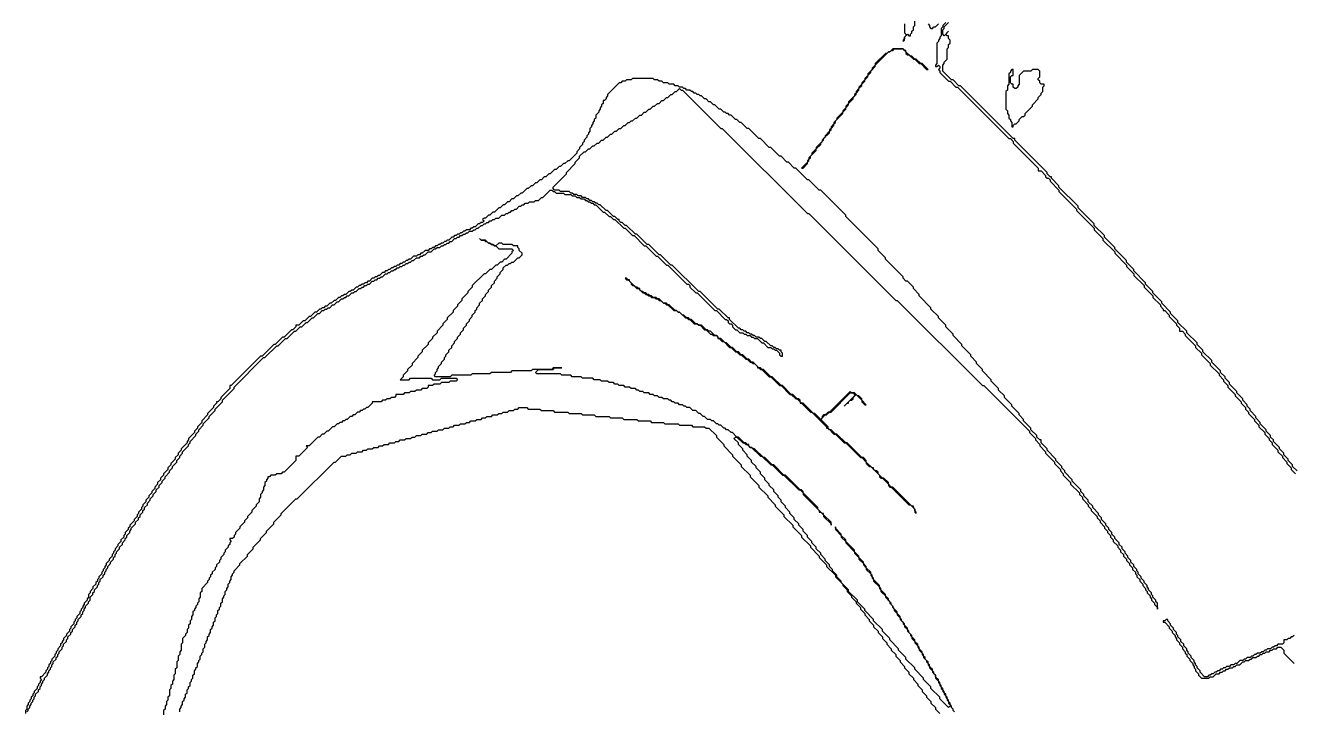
# Model space of a CAD drawing. Header units: metres. Extents: x 0 to 100, y 0 to 128.
# Drawn here: x 16.2 to 37.75, y 99.48 to 111.15 of the extents above; entities that cross this region are included whole.
import ezdxf

# ---------------------------------------------------------------- set-up
doc = ezdxf.new("R2010")
doc.units = ezdxf.units.M

msp = doc.modelspace()

# ---------------------------------------------------------------- linework, layer by layer
for points in [[(31.15, 111.175), (31.15, 111.025), (31.175, 111), (31.175, 110.975), (31.15, 110.95), (31.15, 110.925), (31.125, 110.9), (31.125, 110.875), (31.15, 110.9), (31.15, 110.95), (31.2, 111), (31.225, 110.975), (31.25, 110.975), (31.25, 111), (31.275, 111.025), (31.275, 111.05), (31.3, 111.075), (31.3, 111.125), (31.325, 111.15), (31.325, 111.225)], [(31.85, 111.2), (31.8, 111.15), (31.8, 111.125), (31.775, 111.1), (31.775, 110.975), (31.75, 110.95), (31.75, 110.925), (31.725, 110.9), (31.725, 110.875), (31.7, 110.85), (31.7, 110.5), (31.675, 110.475), (31.675, 110.45), (31.7, 110.45), (31.725, 110.475), (31.75, 110.45), (31.75, 110.425), (31.725, 110.4), (31.75, 110.375), (31.75, 110.35), (31.9, 110.2), (31.925, 110.2), (32.025, 110.1), (32.05, 110.1), (32.925, 109.225), (32.95, 109.225), (33, 109.175), (33, 109.15), (33.425, 108.725), (33.425, 108.675), (33.475, 108.675), (33.55, 108.6), (33.55, 108.575), (33.575, 108.55), (33.6, 108.55), (33.625, 108.525), (33.625, 108.5), (33.775, 108.35), (33.775, 108.325), (34.075, 108.025), (34.075, 108), (34.375, 107.7), (34.375, 107.675), (34.525, 107.525), (34.525, 107.5), (34.725, 107.3), (34.725, 107.275), (34.925, 107.075), (34.925, 107.05), (35.05, 106.925), (35.05, 106.9), (35.225, 106.725), (35.225, 106.7), (35.375, 106.55), (35.375, 106.525), (35.5, 106.4), (35.5, 106.375), (35.55, 106.325), (35.55, 106.3), (35.575, 106.3), (35.65, 106.225), (35.65, 106.2), (35.775, 106.075), (35.775, 106.05), (35.825, 106), (35.825, 105.95), (35.875, 105.95), (35.925, 105.9), (35.925, 105.875), (36.1, 105.7), (36.1, 105.675), (36.2, 105.575), (36.2, 105.55), (36.35, 105.4), (36.35, 105.375), (36.5, 105.225), (36.5, 105.2), (36.575, 105.125), (36.575, 105.1), (36.65, 105.025), (36.65, 105), (36.775, 104.875), (36.775, 104.85), (36.875, 104.75), (36.875, 104.725), (36.95, 104.65), (36.95, 104.625), (37, 104.575), (37, 104.55), (37.1, 104.45), (37.1, 104.425), (37.175, 104.35), (37.175, 104.325), (37.275, 104.225), (37.275, 104.2), (37.35, 104.125), (37.35, 104.1), (37.4, 104.05), (37.4, 104.025), (37.5, 103.925), (37.5, 103.9), (37.575, 103.825), (37.575, 103.8), (37.65, 103.725), (37.65, 103.7), (37.725, 103.625), (37.725, 103.6), (37.8, 103.525)], [(37.825, 103.575), (37.75, 103.65), (37.75, 103.675), (37.675, 103.75), (37.675, 103.775), (37.6, 103.85), (37.6, 103.875), (37.525, 103.95), (37.525, 103.975), (37.425, 104.075), (37.425, 104.1), (37.375, 104.15), (37.375, 104.175), (37.3, 104.25), (37.3, 104.275), (37.2, 104.375), (37.2, 104.4), (37.125, 104.475), (37.125, 104.5), (37.025, 104.6), (37.025, 104.625), (36.975, 104.675), (36.975, 104.7), (36.9, 104.775), (36.9, 104.8), (36.8, 104.9), (36.8, 104.925), (36.675, 105.05), (36.675, 105.075), (36.6, 105.15), (36.6, 105.175), (36.525, 105.25), (36.525, 105.275), (36.375, 105.425), (36.375, 105.45), (36.225, 105.6), (36.225, 105.625), (36.125, 105.725), (36.125, 105.75), (35.95, 105.925), (35.95, 105.95), (35.8, 106.1), (35.8, 106.125), (35.675, 106.25), (35.675, 106.275), (35.525, 106.425), (35.525, 106.45), (35.375, 106.6), (35.375, 106.625), (35.25, 106.75), (35.25, 106.775), (35.05, 106.975), (35.05, 107), (34.925, 107.125), (34.925, 107.15), (34.725, 107.35), (34.725, 107.375), (34.55, 107.55), (34.55, 107.575), (34.375, 107.75), (34.375, 107.775), (34.1, 108.05), (34.1, 108.075), (33.775, 108.4), (33.775, 108.425), (33.65, 108.55), (33.65, 108.575), (33.625, 108.575), (33.575, 108.625), (33.575, 108.65), (33.025, 109.2), (33.025, 109.225), (33, 109.225), (32.1, 110.125), (32.075, 110.125), (31.975, 110.225), (31.95, 110.225), (31.8, 110.375), (31.8, 110.475), (31.825, 110.5), (31.825, 110.525), (31.875, 110.575), (31.875, 110.75), (31.9, 110.775), (31.9, 110.825), (31.925, 110.85), (31.925, 110.9), (31.9, 110.925), (31.9, 110.975), (31.875, 110.975), (31.85, 111), (31.9, 111.05), (31.825, 110.975), (31.8, 111), (31.8, 111.075), (31.825, 111.1), (31.825, 111.125), (31.9, 111.2)], [(31.55, 111.175), (31.575, 111.15), (31.575, 111.125), (31.6, 111.1), (31.625, 111.1), (31.65, 111.125), (31.675, 111.125), (31.725, 111.175)], [(16.225, 99.475), (16.25, 99.5), (16.25, 99.525), (16.275, 99.55), (16.275, 99.575), (16.3, 99.6), (16.3, 99.625), (16.325, 99.65), (16.325, 99.675), (16.35, 99.7), (16.35, 99.725), (16.375, 99.75), (16.375, 99.775), (16.425, 99.825), (16.425, 99.85), (16.45, 99.875), (16.45, 99.9), (16.475, 99.925), (16.475, 99.95), (16.5, 99.975), (16.5, 100), (16.525, 100.025), (16.525, 100.05), (16.575, 100.1), (16.575, 100.125), (16.6, 100.15), (16.6, 100.175), (16.625, 100.2), (16.625, 100.225), (16.65, 100.25), (16.65, 100.275), (16.675, 100.3), (16.675, 100.325), (16.725, 100.375), (16.725, 100.4), (16.75, 100.425), (16.75, 100.45), (16.775, 100.475), (16.775, 100.5), (16.825, 100.55), (16.825, 100.575), (16.85, 100.6), (16.85, 100.625), (16.9, 100.675), (16.9, 100.7), (16.925, 100.725), (16.925, 100.75), (16.975, 100.8), (16.975, 100.825), (17, 100.85), (17, 100.875), (17.05, 100.925), (17.05, 100.95), (17.075, 100.975), (17.075, 101), (17.1, 101.025), (17.1, 101.05), (17.15, 101.1), (17.15, 101.125), (17.175, 101.15), (17.175, 101.175), (17.2, 101.2), (17.2, 101.225), (17.225, 101.25), (17.225, 101.275), (17.275, 101.325), (17.275, 101.35), (17.3, 101.375), (17.3, 101.425), (17.35, 101.475), (17.35, 101.5), (17.375, 101.525), (17.375, 101.55), (17.425, 101.6), (17.425, 101.625), (17.45, 101.65), (17.45, 101.675), (17.475, 101.7), (17.475, 101.725), (17.525, 101.775), (17.525, 101.8), (17.55, 101.825), (17.55, 101.85), (17.575, 101.875), (17.575, 101.9), (17.6, 101.925), (17.6, 101.95), (17.65, 102), (17.65, 102.025), (17.7, 102.075), (17.7, 102.1), (17.725, 102.125), (17.725, 102.15), (17.75, 102.175), (17.75, 102.2), (17.8, 102.25), (17.8, 102.275), (17.85, 102.325), (17.85, 102.35), (17.9, 102.4), (17.9, 102.425), (17.925, 102.45), (17.925, 102.475), (17.975, 102.525), (17.975, 102.55), (18, 102.575), (18, 102.6), (18.075, 102.675), (18.075, 102.7), (18.125, 102.75), (18.125, 102.775), (18.15, 102.8), (18.15, 102.825), (18.2, 102.875), (18.2, 102.9), (18.225, 102.925), (18.225, 102.95), (18.275, 103), (18.275, 103.025), (18.325, 103.075), (18.325, 103.1), (18.375, 103.15), (18.375, 103.175), (18.425, 103.225), (18.425, 103.25), (18.475, 103.3), (18.475, 103.325), (18.525, 103.375), (18.525, 103.4), (18.575, 103.45), (18.575, 103.475), (18.65, 103.55), (18.65, 103.575), (18.7, 103.625), (18.7, 103.65), (18.775, 103.725), (18.775, 103.75), (18.825, 103.8), (18.825, 103.825), (18.875, 103.875), (18.875, 103.9), (18.975, 104), (18.975, 104.025), (19, 104.05), (19, 104.075), (19.1, 104.175), (19.1, 104.2), (19.15, 104.25), (19.15, 104.275), (19.225, 104.35), (19.225, 104.375), (19.325, 104.475), (19.325, 104.5), (19.425, 104.6), (19.425, 104.625), (19.55, 104.75), (19.55, 104.775), (19.75, 104.975), (19.75, 105), (20.25, 105.5), (20.275, 105.5), (20.475, 105.7), (20.5, 105.7), (20.625, 105.825), (20.65, 105.825), (20.775, 105.95), (20.8, 105.95), (20.875, 106.025), (20.9, 106.025), (20.975, 106.1), (21, 106.1), (21.075, 106.175), (21.1, 106.175), (21.175, 106.25), (21.2, 106.25), (21.25, 106.3), (21.275, 106.3), (21.3, 106.325), (21.325, 106.325), (21.35, 106.35), (21.375, 106.35), (21.425, 106.4), (21.45, 106.4), (21.5, 106.45), (21.525, 106.45), (21.575, 106.5), (21.6, 106.5), (21.625, 106.525), (21.65, 106.525), (21.675, 106.55), (21.7, 106.55), (21.75, 106.6), (21.775, 106.6), (21.8, 106.625), (21.825, 106.625), (21.875, 106.675), (21.9, 106.675), (21.925, 106.7), (21.95, 106.7), (21.975, 106.725), (22, 106.725), (22.025, 106.75), (22.05, 106.75), (22.1, 106.8), (22.125, 106.8), (22.15, 106.825), (22.175, 106.825), (22.2, 106.85), (22.225, 106.85), (22.25, 106.875), (22.275, 106.875), (22.325, 106.925), (22.35, 106.925), (22.375, 106.95), (22.4, 106.95), (22.425, 106.975), (22.45, 106.975), (22.475, 107), (22.5, 107), (22.525, 107.025), (22.55, 107.025), (22.575, 107.05), (22.6, 107.05), (22.625, 107.075), (22.65, 107.075), (22.675, 107.1), (22.7, 107.1), (22.725, 107.125), (22.75, 107.125), (22.775, 107.15), (22.8, 107.15), (22.85, 107.2), (22.9, 107.2), (22.925, 107.225), (22.95, 107.225), (22.975, 107.25), (23, 107.25), (23.05, 107.3), (23.1, 107.3), (23.15, 107.35), (23.175, 107.35), (23.2, 107.375), (23.25, 107.375), (23.275, 107.4), (23.3, 107.4), (23.325, 107.425), (23.35, 107.425), (23.375, 107.45), (23.4, 107.45), (23.425, 107.475), (23.45, 107.475), (23.5, 107.525), (23.525, 107.525), (23.55, 107.55), (23.575, 107.55), (23.6, 107.575), (23.625, 107.575), (23.65, 107.6), (23.675, 107.6), (23.7, 107.625), (23.725, 107.625), (23.75, 107.65), (23.8, 107.65), (23.825, 107.675), (23.85, 107.675), (23.875, 107.7), (23.9, 107.7), (23.95, 107.75), (23.975, 107.75), (24, 107.775), (24.025, 107.775), (24.05, 107.8), (24.075, 107.8), (24.1, 107.825), (24.125, 107.825), (24.15, 107.85), (24.175, 107.85), (24.2, 107.875), (24.25, 107.875), (24.3, 107.925), (24.35, 107.925), (24.375, 107.95), (24.4, 107.95), (24.425, 107.975), (24.45, 107.975), (24.475, 108), (24.5, 108), (24.525, 108.025), (24.55, 108.025), (24.6, 108.075), (24.625, 108.075), (24.65, 108.1), (24.675, 108.1), (24.7, 108.125), (24.75, 108.125), (24.775, 108.15), (24.85, 108.15), (24.875, 108.175), (24.925, 108.175), (24.975, 108.225), (25, 108.225), (25.125, 108.35), (25.15, 108.35), (25.175, 108.325), (25.2, 108.325), (25.225, 108.3), (25.35, 108.3), (25.375, 108.275), (25.475, 108.275), (25.5, 108.25), (25.55, 108.25), (25.575, 108.225), (25.625, 108.225), (25.65, 108.2), (25.7, 108.2), (25.725, 108.175), (25.75, 108.175), (25.775, 108.15), (25.8, 108.15), (25.825, 108.125), (25.85, 108.125), (25.875, 108.1), (25.9, 108.1), (26.025, 107.975), (26.05, 107.975), (26.125, 107.9), (26.15, 107.9), (26.2, 107.85), (26.225, 107.85), (26.375, 107.7), (26.4, 107.7), (26.525, 107.575), (26.55, 107.575), (26.725, 107.4), (26.75, 107.4), (26.925, 107.225), (26.95, 107.225), (27.1, 107.075), (27.125, 107.075), (27.45, 106.75), (27.475, 106.75), (27.5, 106.725), (27.5, 106.7), (27.6, 106.6), (27.625, 106.6), (27.925, 106.3), (27.95, 106.3), (28.1, 106.15), (28.125, 106.15), (28.15, 106.125), (28.15, 106.1), (28.175, 106.075), (28.2, 106.075), (28.225, 106.05), (28.225, 106.025), (28.275, 105.975), (28.3, 105.975), (28.35, 105.925), (28.4, 105.925), (28.425, 105.9), (28.45, 105.9), (28.475, 105.875), (28.525, 105.875), (28.55, 105.85), (28.575, 105.85), (28.6, 105.825), (28.65, 105.825), (28.725, 105.75), (28.75, 105.75), (28.825, 105.675), (28.875, 105.675), (28.9, 105.65), (28.925, 105.65), (28.95, 105.625), (28.975, 105.625), (29.025, 105.575), (29.025, 105.55), (29.05, 105.525), (29.075, 105.525), (29.075, 105.575), (29.05, 105.6), (29.05, 105.625), (29.025, 105.625), (29, 105.65), (28.975, 105.65), (28.95, 105.675), (28.925, 105.675), (28.9, 105.7), (28.875, 105.7), (28.8, 105.775), (28.775, 105.775), (28.725, 105.825), (28.7, 105.825), (28.675, 105.85), (28.625, 105.85), (28.6, 105.875), (28.575, 105.875), (28.55, 105.9), (28.525, 105.9), (28.5, 105.925), (28.475, 105.925), (28.45, 105.95), (28.425, 105.95), (28.4, 105.975), (28.375, 105.975), (28.35, 106), (28.325, 106), (28.175, 106.15), (28.175, 106.175), (28.15, 106.175), (28, 106.325), (27.975, 106.325), (27.675, 106.625), (27.65, 106.625), (27.2, 107.075), (27.175, 107.075), (27, 107.25), (26.975, 107.25), (26.8, 107.425), (26.775, 107.425), (26.6, 107.6), (26.575, 107.6), (26.425, 107.75), (26.4, 107.75), (26.35, 107.8), (26.325, 107.8), (26.3, 107.825), (26.3, 107.85), (26.275, 107.85), (26.225, 107.9), (26.2, 107.9), (26.1, 108), (26.075, 108), (25.975, 108.1), (25.95, 108.1), (25.925, 108.125), (25.9, 108.125), (25.875, 108.15), (25.85, 108.15), (25.825, 108.175), (25.8, 108.175), (25.775, 108.2), (25.75, 108.2), (25.725, 108.225), (25.675, 108.225), (25.65, 108.25), (25.6, 108.25), (25.575, 108.275), (25.525, 108.275), (25.5, 108.3), (25.475, 108.3), (25.45, 108.325), (25.3, 108.325), (25.275, 108.35), (25.2, 108.35), (25.175, 108.375), (25.175, 108.4), (25.4, 108.625), (25.4, 108.65), (25.55, 108.8), (25.55, 108.825), (25.625, 108.9), (25.625, 108.925), (25.7, 109), (25.725, 109), (25.775, 109.05), (25.8, 109.05), (25.85, 109.1), (25.875, 109.1), (25.925, 109.15), (25.95, 109.15), (26, 109.2), (26.025, 109.2), (26.075, 109.25), (26.1, 109.25), (26.15, 109.3), (26.175, 109.3), (26.225, 109.35), (26.25, 109.35), (26.3, 109.4), (26.325, 109.4), (26.375, 109.45), (26.4, 109.45), (26.45, 109.5), (26.475, 109.5), (26.5, 109.525), (26.525, 109.525), (26.575, 109.575), (26.6, 109.575), (26.65, 109.625), (26.675, 109.625), (26.725, 109.675), (26.75, 109.675), (26.8, 109.725), (26.825, 109.725), (26.875, 109.775), (26.9, 109.775), (26.95, 109.825), (26.975, 109.825), (27.025, 109.875), (27.05, 109.875), (27.1, 109.925), (27.125, 109.925), (27.175, 109.975), (27.2, 109.975), (27.25, 110.025), (27.275, 110.025), (27.325, 110.075), (27.35, 110.05), (27.375, 110.05), (28.025, 109.4), (28.05, 109.4), (29.5, 107.95), (29.525, 107.95), (31, 106.475), (31.025, 106.475), (32.475, 105.025), (32.5, 105.025), (33.275, 104.25), (33.275, 104.225), (33.375, 104.125), (33.375, 104.1), (33.45, 104.025), (33.45, 104), (33.55, 103.9), (33.55, 103.875), (33.7, 103.725), (33.7, 103.7), (33.8, 103.6), (33.8, 103.575), (33.85, 103.525), (33.85, 103.5), (33.975, 103.375), (33.975, 103.35), (34.125, 103.2), (34.125, 103.175), (34.175, 103.125), (34.175, 103.1), (34.275, 103), (34.275, 102.975), (34.325, 102.925), (34.325, 102.9), (34.425, 102.8), (34.425, 102.775), (34.475, 102.725), (34.475, 102.7), (34.55, 102.625), (34.55, 102.6), (34.6, 102.55), (34.6, 102.525), (34.65, 102.475), (34.65, 102.45), (34.7, 102.4), (34.7, 102.375), (34.775, 102.3), (34.775, 102.275), (34.825, 102.225), (34.825, 102.2), (34.875, 102.15), (34.875, 102.125), (34.925, 102.075), (34.925, 102.05), (34.975, 102), (34.975, 101.975), (35.025, 101.925), (35.025, 101.9), (35.075, 101.85), (35.075, 101.825), (35.1, 101.8), (35.1, 101.775), (35.15, 101.725), (35.15, 101.7), (35.2, 101.65), (35.2, 101.625), (35.25, 101.575), (35.25, 101.55), (35.275, 101.525), (35.275, 101.5), (35.325, 101.45), (35.325, 101.425), (35.35, 101.4), (35.35, 101.375), (35.4, 101.325), (35.4, 101.3), (35.45, 101.25), (35.45, 101.225), (35.45, 101.325), (35.425, 101.35), (35.425, 101.375), (35.375, 101.425), (35.375, 101.45), (35.35, 101.475), (35.35, 101.5), (35.3, 101.55), (35.3, 101.575), (35.275, 101.6), (35.275, 101.625), (35.225, 101.675), (35.225, 101.7), (35.175, 101.75), (35.175, 101.775), (35.125, 101.825), (35.125, 101.85), (35.1, 101.875), (35.1, 101.9), (35.05, 101.95), (35.05, 101.975), (35, 102.025), (35, 102.05), (34.95, 102.1), (34.95, 102.125), (34.9, 102.175), (34.9, 102.2), (34.85, 102.25), (34.85, 102.275), (34.8, 102.325), (34.8, 102.35), (34.725, 102.425), (34.725, 102.45), (34.675, 102.5), (34.675, 102.525), (34.625, 102.575), (34.625, 102.6), (34.575, 102.65), (34.575, 102.675), (34.5, 102.75), (34.5, 102.775), (34.45, 102.825), (34.45, 102.85), (34.35, 102.95), (34.35, 102.975), (34.275, 103.05), (34.275, 103.075), (34.2, 103.15), (34.2, 103.175), (34.15, 103.225), (34.15, 103.25), (34, 103.4), (34, 103.425), (33.875, 103.55), (33.875, 103.575), (33.825, 103.625), (33.825, 103.65), (33.725, 103.75), (33.725, 103.775), (33.575, 103.925), (33.575, 103.95), (33.475, 104.05), (33.475, 104.1), (33.45, 104.1), (33.4, 104.15), (33.4, 104.175), (33.3, 104.275), (33.3, 104.3), (33.175, 104.425), (33.175, 104.45), (33.1, 104.525), (33.1, 104.55), (32.975, 104.675), (32.975, 104.7), (32.85, 104.825), (32.85, 104.85), (32.75, 104.95), (32.75, 104.975), (32.625, 105.1), (32.625, 105.125), (32.475, 105.275), (32.475, 105.3), (32.375, 105.4), (32.375, 105.425), (32.275, 105.525), (32.275, 105.55), (32.125, 105.7), (32.125, 105.725), (31.975, 105.875), (31.975, 105.9), (31.85, 106.025), (31.85, 106.05), (31.725, 106.175), (31.725, 106.2), (31.6, 106.325), (31.6, 106.35), (31.4, 106.55), (31.4, 106.575), (31.3, 106.675), (31.3, 106.7), (31.2, 106.8), (31.175, 106.8), (31.125, 106.85), (31.125, 106.875), (30.825, 107.175), (30.825, 107.2), (30.7, 107.325), (30.7, 107.35), (30.15, 107.9), (30.15, 107.925), (29.725, 108.35), (29.7, 108.35), (29.525, 108.525), (29.5, 108.525), (29.3, 108.725), (29.275, 108.725), (29.175, 108.825), (29.15, 108.825), (29.05, 108.925), (29.025, 108.925), (28.875, 109.075), (28.85, 109.075), (28.7, 109.225), (28.675, 109.225), (28.5, 109.4), (28.475, 109.4), (28.375, 109.5), (28.35, 109.5), (28.3, 109.55), (28.275, 109.55), (28.2, 109.625), (28.175, 109.625), (28.15, 109.65), (28.125, 109.65), (28.1, 109.675), (28.075, 109.675), (28.025, 109.725), (28, 109.725), (27.925, 109.8), (27.9, 109.8), (27.85, 109.85), (27.825, 109.85), (27.775, 109.9), (27.75, 109.9), (27.7, 109.95), (27.675, 109.95), (27.65, 109.975), (27.625, 109.975), (27.6, 110), (27.575, 110), (27.55, 110.025), (27.525, 110.025), (27.5, 110.05), (27.45, 110.05), (27.425, 110.075), (27.4, 110.075), (27.375, 110.1), (27.325, 110.1), (27.3, 110.125), (27.25, 110.125), (27.225, 110.15), (27.15, 110.15), (27.125, 110.175), (27.05, 110.175), (27.025, 110.2), (26.975, 110.2), (26.95, 110.225), (26.9, 110.225), (26.875, 110.25), (26.525, 110.25), (26.5, 110.225), (26.425, 110.225), (26.4, 110.2), (26.35, 110.2), (26.325, 110.175), (26.3, 110.175), (26.1, 109.975), (26.1, 109.95), (26.075, 109.925), (26.075, 109.9), (26.05, 109.875), (26.025, 109.875), (26.025, 109.825), (26, 109.8), (26, 109.775), (25.975, 109.75), (25.975, 109.725), (25.95, 109.7), (25.95, 109.675), (25.9, 109.625), (25.9, 109.575), (25.875, 109.55), (25.875, 109.525), (25.85, 109.5), (25.85, 109.475), (25.825, 109.45), (25.825, 109.425), (25.8, 109.4), (25.8, 109.35), (25.775, 109.325), (25.775, 109.3), (25.75, 109.275), (25.75, 109.25), (25.7, 109.2), (25.7, 109.175), (25.675, 109.15), (25.675, 109.125), (25.625, 109.075), (25.625, 109.05), (25.575, 109), (25.575, 108.975), (25.45, 108.85), (25.425, 108.85), (25.375, 108.8), (25.35, 108.8), (25.3, 108.75), (25.275, 108.75), (25.225, 108.7), (25.2, 108.7), (25.125, 108.625), (25.1, 108.625), (25.05, 108.575), (25.025, 108.575), (24.975, 108.525), (24.95, 108.525), (24.9, 108.475), (24.875, 108.475), (24.825, 108.425), (24.8, 108.425), (24.75, 108.375), (24.725, 108.375), (24.65, 108.3), (24.625, 108.3), (24.575, 108.25), (24.55, 108.25), (24.5, 108.2), (24.475, 108.2), (24.425, 108.15), (24.4, 108.15), (24.35, 108.1), (24.325, 108.1), (24.275, 108.05), (24.25, 108.05), (24.175, 107.975), (24.15, 107.975), (24.1, 107.925), (24.075, 107.925), (24.025, 107.875), (24, 107.875), (23.975, 107.85), (24, 107.825), (23.975, 107.8), (23.95, 107.8), (23.925, 107.775), (23.9, 107.775), (23.85, 107.725), (23.825, 107.725), (23.8, 107.7), (23.775, 107.7), (23.75, 107.675), (23.7, 107.675), (23.675, 107.65), (23.65, 107.65), (23.625, 107.625), (23.6, 107.625), (23.575, 107.6), (23.55, 107.6), (23.525, 107.575), (23.5, 107.575), (23.475, 107.55), (23.45, 107.55), (23.4, 107.5), (23.375, 107.5), (23.35, 107.475), (23.325, 107.475), (23.3, 107.45), (23.275, 107.45), (23.25, 107.425), (23.225, 107.425), (23.2, 107.4), (23.175, 107.4), (23.15, 107.375), (23.125, 107.375), (23.1, 107.35), (23.075, 107.35), (23.05, 107.325), (23, 107.325), (22.95, 107.275), (22.925, 107.275), (22.9, 107.25), (22.875, 107.25), (22.85, 107.225), (22.8, 107.225), (22.75, 107.175), (22.725, 107.175), (22.7, 107.15), (22.675, 107.15), (22.65, 107.125), (22.625, 107.125), (22.6, 107.1), (22.575, 107.1), (22.55, 107.075), (22.525, 107.075), (22.5, 107.05), (22.475, 107.05), (22.45, 107.025), (22.425, 107.025), (22.4, 107), (22.375, 107), (22.35, 106.975), (22.325, 106.975), (22.3, 106.95), (22.275, 106.95), (22.225, 106.9), (22.2, 106.9), (22.175, 106.875), (22.15, 106.875), (22.125, 106.85), (22.1, 106.85), (22.05, 106.8), (22.025, 106.8), (22, 106.775), (21.975, 106.775), (21.95, 106.75), (21.925, 106.75), (21.9, 106.725), (21.875, 106.725), (21.85, 106.7), (21.825, 106.7), (21.775, 106.65), (21.75, 106.65), (21.725, 106.625), (21.7, 106.625), (21.65, 106.575), (21.625, 106.575), (21.6, 106.55), (21.575, 106.55), (21.55, 106.525), (21.525, 106.525), (21.475, 106.475), (21.45, 106.475), (21.4, 106.425), (21.375, 106.425), (21.325, 106.375), (21.3, 106.375), (21.275, 106.35), (21.25, 106.35), (21.225, 106.325), (21.2, 106.325), (21.15, 106.275), (21.125, 106.275), (21.05, 106.2), (21.025, 106.2), (20.95, 106.125), (20.925, 106.125), (20.85, 106.05), (20.8, 106.05), (20.8, 106.025), (20.75, 105.975), (20.725, 105.975), (20.6, 105.85), (20.575, 105.85), (20.45, 105.725), (20.425, 105.725), (20.225, 105.525), (20.2, 105.525), (19.7, 105.025), (19.675, 105.025), (19.675, 104.975), (19.525, 104.825), (19.525, 104.8), (19.475, 104.75), (19.45, 104.75), (19.45, 104.725), (19.4, 104.675), (19.4, 104.65), (19.3, 104.55), (19.3, 104.525), (19.2, 104.425), (19.2, 104.4), (19.125, 104.325), (19.125, 104.3), (19.075, 104.25), (19.075, 104.225), (18.975, 104.125), (18.975, 104.1), (18.95, 104.075), (18.95, 104.05), (18.85, 103.95), (18.85, 103.925), (18.8, 103.875), (18.8, 103.85), (18.75, 103.8), (18.75, 103.775), (18.675, 103.7), (18.675, 103.675), (18.625, 103.625), (18.625, 103.6), (18.55, 103.525), (18.55, 103.5), (18.5, 103.45), (18.5, 103.425), (18.45, 103.375), (18.45, 103.35), (18.4, 103.3), (18.4, 103.275), (18.35, 103.225), (18.35, 103.2), (18.3, 103.15), (18.3, 103.125), (18.25, 103.075), (18.25, 103.05), (18.2, 103), (18.2, 102.975), (18.175, 102.95), (18.175, 102.925), (18.125, 102.875), (18.125, 102.85), (18.1, 102.825), (18.1, 102.8), (18.05, 102.75), (18.05, 102.725), (17.975, 102.65), (17.975, 102.625), (17.95, 102.6), (17.95, 102.575), (17.9, 102.525), (17.9, 102.5), (17.875, 102.475), (17.875, 102.45), (17.825, 102.4), (17.825, 102.375), (17.775, 102.325), (17.775, 102.3), (17.725, 102.25), (17.725, 102.225), (17.7, 102.2), (17.7, 102.175), (17.675, 102.15), (17.675, 102.125), (17.625, 102.075), (17.625, 102.05), (17.575, 102), (17.575, 101.975), (17.55, 101.95), (17.55, 101.925), (17.525, 101.9), (17.525, 101.875), (17.5, 101.85), (17.5, 101.825), (17.45, 101.775), (17.45, 101.75), (17.425, 101.725), (17.425, 101.7), (17.4, 101.675), (17.4, 101.65), (17.35, 101.6), (17.35, 101.575), (17.3, 101.525), (17.3, 101.5), (17.275, 101.475), (17.275, 101.425), (17.25, 101.4), (17.25, 101.375), (17.2, 101.325), (17.2, 101.3), (17.175, 101.275), (17.175, 101.25), (17.15, 101.225), (17.15, 101.2), (17.125, 101.175), (17.125, 101.15), (17.075, 101.1), (17.075, 101.075), (17.05, 101.05), (17.05, 101.025), (17.025, 101), (17.025, 100.975), (16.975, 100.925), (16.975, 100.9), (16.95, 100.875), (16.95, 100.85), (16.9, 100.8), (16.9, 100.775), (16.85, 100.725), (16.85, 100.7), (16.825, 100.675), (16.825, 100.65), (16.8, 100.625), (16.8, 100.6), (16.75, 100.55), (16.75, 100.525), (16.725, 100.5), (16.725, 100.475), (16.7, 100.45), (16.7, 100.425), (16.65, 100.375), (16.65, 100.35), (16.625, 100.325), (16.625, 100.3), (16.6, 100.275), (16.6, 100.25), (16.575, 100.225), (16.575, 100.2), (16.55, 100.175), (16.55, 100.15), (16.475, 100.075), (16.45, 100.075), (16.45, 100.05), (16.475, 100.025), (16.45, 100), (16.45, 99.975), (16.425, 99.95), (16.425, 99.925), (16.4, 99.9), (16.4, 99.875), (16.35, 99.825), (16.35, 99.8), (16.325, 99.775), (16.325, 99.75), (16.3, 99.725), (16.3, 99.7), (16.275, 99.675), (16.275, 99.65), (16.25, 99.625), (16.25, 99.6), (16.225, 99.575), (16.225, 99.525), (16.2, 99.5), (16.2, 99.45)], [(32, 99.475), (31.975, 99.5), (31.975, 99.525), (31.95, 99.55), (31.95, 99.575), (31.925, 99.6), (31.925, 99.625), (31.9, 99.65), (31.9, 99.675), (31.875, 99.7), (31.875, 99.725), (31.85, 99.75), (31.85, 99.775), (31.825, 99.8), (31.825, 99.825), (31.8, 99.85), (31.8, 99.875), (31.775, 99.9), (31.775, 99.925), (31.75, 99.95), (31.75, 99.975), (31.725, 100), (31.725, 100.025), (31.675, 100.075), (31.675, 100.1), (31.65, 100.125), (31.65, 100.15), (31.625, 100.175), (31.625, 100.2), (31.575, 100.25), (31.575, 100.275), (31.55, 100.3), (31.55, 100.325), (31.5, 100.375), (31.5, 100.4), (31.475, 100.425), (31.475, 100.45), (31.45, 100.475), (31.45, 100.5), (31.4, 100.55), (31.4, 100.575), (31.375, 100.6), (31.375, 100.625), (31.325, 100.675), (31.325, 100.7), (31.275, 100.75), (31.275, 100.775), (31.225, 100.825), (31.225, 100.85), (31.2, 100.875), (31.2, 100.9), (31.15, 100.95), (31.15, 100.975), (31.1, 101.025), (31.1, 101.05), (31.075, 101.075), (31.075, 101.1), (31.025, 101.15), (31.025, 101.175), (30.95, 101.25), (30.95, 101.275), (30.925, 101.3), (30.925, 101.325), (30.875, 101.375), (30.875, 101.4), (30.825, 101.45), (30.825, 101.475), (30.75, 101.55), (30.75, 101.575), (30.725, 101.6), (30.725, 101.625), (30.625, 101.725), (30.625, 101.75), (30.6, 101.775), (30.6, 101.8), (30.575, 101.825), (30.575, 101.85), (30.5, 101.925), (30.5, 101.95), (30.45, 102), (30.45, 102.025), (30.375, 102.1), (30.375, 102.125), (30.3, 102.2), (30.3, 102.225), (30.15, 102.375), (30.15, 102.4), (30.075, 102.475), (30.075, 102.5), (29.975, 102.6), (29.975, 102.625), (29.975, 102.575), (30.075, 102.475), (30.075, 102.45), (30.15, 102.375), (30.15, 102.35), (30.3, 102.2), (30.3, 102.175), (30.375, 102.1), (30.375, 102.075), (30.45, 102), (30.45, 101.975), (30.5, 101.925), (30.5, 101.9), (30.575, 101.825), (30.575, 101.8), (30.6, 101.775), (30.6, 101.75), (30.625, 101.725), (30.625, 101.7), (30.725, 101.6), (30.725, 101.575), (30.75, 101.55), (30.75, 101.525), (30.825, 101.45), (30.825, 101.425), (30.9, 101.35), (30.9, 101.325), (30.95, 101.275), (30.95, 101.25), (30.975, 101.225), (30.975, 101.2), (31.025, 101.15), (31.025, 101.125), (31.075, 101.075), (31.075, 101.05), (31.125, 101), (31.125, 100.975), (31.15, 100.95), (31.15, 100.925), (31.2, 100.875), (31.2, 100.85), (31.25, 100.8), (31.25, 100.775), (31.275, 100.75), (31.275, 100.725), (31.325, 100.675), (31.325, 100.65), (31.375, 100.6), (31.375, 100.575), (31.4, 100.55), (31.4, 100.525), (31.45, 100.475), (31.45, 100.45), (31.475, 100.425), (31.475, 100.4), (31.525, 100.35), (31.525, 100.325), (31.55, 100.3), (31.55, 100.275), (31.575, 100.25), (31.575, 100.225), (31.625, 100.175), (31.625, 100.15), (31.675, 100.1), (31.675, 100.05), (31.725, 100), (31.725, 99.975), (31.75, 99.95), (31.75, 99.925), (31.775, 99.9), (31.775, 99.875), (31.8, 99.85), (31.8, 99.825), (31.825, 99.8), (31.825, 99.775), (31.85, 99.75), (31.85, 99.725), (31.875, 99.7), (31.875, 99.675), (31.9, 99.65), (31.9, 99.625), (31.925, 99.6), (31.925, 99.575), (31.9, 99.55), (31.75, 99.7), (31.75, 99.725), (31.6, 99.875), (31.6, 99.9), (31.475, 100.025), (31.475, 100.05), (31.325, 100.2), (31.325, 100.225), (31.175, 100.375), (31.175, 100.4), (31.05, 100.525), (31.05, 100.55), (30.9, 100.7), (30.9, 100.725), (30.775, 100.85), (30.775, 100.875), (30.625, 101.025), (30.625, 101.05), (30.475, 101.2), (30.475, 101.225), (30.35, 101.35), (30.35, 101.375), (30.2, 101.525), (30.2, 101.55), (30.075, 101.675), (30.075, 101.7), (30, 101.775), (30, 101.8), (29.925, 101.875), (29.925, 101.9), (29.875, 101.95), (29.875, 101.975), (29.8, 102.05), (29.8, 102.075), (29.725, 102.15), (29.725, 102.175), (29.65, 102.25), (29.65, 102.275), (29.575, 102.35), (29.575, 102.375), (29.5, 102.45), (29.5, 102.475), (29.425, 102.55), (29.425, 102.575), (29.35, 102.65), (29.35, 102.675), (29.275, 102.75), (29.275, 102.775), (29.2, 102.85), (29.2, 102.875), (29.125, 102.95), (29.125, 102.975), (29.05, 103.05), (29.05, 103.075), (29, 103.125), (29, 103.15), (28.925, 103.225), (28.925, 103.25), (28.85, 103.325), (28.85, 103.35), (28.775, 103.425), (28.775, 103.45), (28.7, 103.525), (28.7, 103.55), (28.625, 103.625), (28.625, 103.65), (28.55, 103.725), (28.55, 103.75), (28.475, 103.825), (28.475, 103.85), (28.4, 103.925), (28.4, 103.95), (28.325, 104.025), (28.325, 104.05), (28.25, 104.125), (28.275, 104.15), (28.3, 104.15), (28.4, 104.05), (28.425, 104.05), (28.45, 104.025), (28.475, 104.025), (28.525, 103.975), (28.55, 103.975), (28.7, 103.825), (28.725, 103.825), (28.875, 103.675), (28.9, 103.675), (29.075, 103.5), (29.1, 103.5), (29.35, 103.25), (29.375, 103.25), (29.425, 103.2), (29.425, 103.175), (29.7, 102.9), (29.7, 102.875), (29.725, 102.875), (29.775, 102.825), (29.775, 102.8), (29.9, 102.675), (29.9, 102.65), (29.9, 102.7), (29.775, 102.825), (29.775, 102.85), (29.75, 102.85), (29.675, 102.925), (29.675, 102.95), (29.425, 103.2), (29.425, 103.225), (29.4, 103.25), (29.375, 103.25), (29.125, 103.5), (29.1, 103.5), (28.925, 103.675), (28.9, 103.675), (28.775, 103.8), (28.75, 103.8), (28.6, 103.95), (28.575, 103.95), (28.55, 103.975), (28.525, 103.975), (28.5, 104), (28.5, 104.025), (28.475, 104.025), (28.45, 104.05), (28.425, 104.05), (28.325, 104.15), (28.3, 104.15), (28.225, 104.225), (28.2, 104.225), (28.15, 104.275), (28.125, 104.275), (28.1, 104.3), (28.075, 104.3), (28.025, 104.35), (28, 104.35), (27.975, 104.375), (27.95, 104.375), (27.9, 104.425), (27.875, 104.425), (27.85, 104.45), (27.8, 104.45), (27.75, 104.5), (27.725, 104.5), (27.675, 104.55), (27.65, 104.55), (27.6, 104.6), (27.55, 104.6), (27.5, 104.65), (27.45, 104.65), (27.425, 104.675), (27.4, 104.675), (27.375, 104.7), (27.325, 104.7), (27.3, 104.725), (27.25, 104.725), (27.225, 104.75), (27.2, 104.75), (27.175, 104.775), (27.15, 104.775), (27.125, 104.8), (27.05, 104.8), (27.025, 104.825), (26.975, 104.825), (26.95, 104.85), (26.9, 104.85), (26.875, 104.875), (26.825, 104.875), (26.8, 104.9), (26.725, 104.9), (26.7, 104.925), (26.65, 104.925), (26.625, 104.95), (26.6, 104.95), (26.575, 104.975), (26.5, 104.975), (26.475, 105), (26.4, 105), (26.375, 105.025), (26.3, 105.025), (26.275, 105.05), (26.225, 105.05), (26.2, 105.075), (26.125, 105.075), (26.1, 105.1), (26, 105.1), (25.975, 105.125), (25.875, 105.125), (25.85, 105.15), (25.675, 105.15), (25.65, 105.175), (25.5, 105.175), (25.475, 105.2), (25.325, 105.2), (25.3, 105.225), (24.9, 105.225), (24.875, 105.25), (24.925, 105.3), (25.175, 105.3), (25.2, 105.325), (25.325, 105.325), (25.175, 105.325), (25.15, 105.3), (24.825, 105.3), (24.8, 105.275), (24.475, 105.275), (24.45, 105.25), (24.125, 105.25), (24.1, 105.225), (23.8, 105.225), (23.775, 105.2), (23.45, 105.2), (23.425, 105.175), (23.175, 105.175), (23.15, 105.2), (23.175, 105.225), (23.175, 105.25), (23.2, 105.275), (23.2, 105.3), (23.225, 105.325), (23.225, 105.35), (23.275, 105.4), (23.275, 105.425), (23.325, 105.475), (23.325, 105.5), (23.35, 105.525), (23.35, 105.55), (23.4, 105.6), (23.4, 105.625), (23.45, 105.675), (23.45, 105.7), (23.5, 105.75), (23.5, 105.775), (23.55, 105.825), (23.55, 105.85), (23.6, 105.9), (23.6, 105.925), (23.65, 105.975), (23.65, 106), (23.7, 106.05), (23.7, 106.075), (23.75, 106.125), (23.75, 106.15), (23.8, 106.2), (23.8, 106.225), (23.85, 106.275), (23.85, 106.3), (23.875, 106.325), (23.875, 106.35), (23.925, 106.4), (23.925, 106.425), (23.975, 106.475), (23.975, 106.5), (24.025, 106.55), (24.025, 106.575), (24.075, 106.625), (24.075, 106.65), (24.125, 106.7), (24.125, 106.725), (24.175, 106.775), (24.175, 106.8), (24.225, 106.85), (24.225, 106.875), (24.275, 106.925), (24.275, 106.95), (24.325, 107), (24.325, 107.025), (24.375, 107.075), (24.4, 107.075), (24.425, 107.1), (24.45, 107.1), (24.475, 107.125), (24.5, 107.125), (24.575, 107.2), (24.6, 107.2), (24.65, 107.25), (24.65, 107.275), (24.6, 107.325), (24.6, 107.35), (24.575, 107.375), (24.575, 107.4), (24.5, 107.4), (24.475, 107.425), (24.325, 107.425), (24.3, 107.45), (24.25, 107.45), (24.2, 107.4), (24.175, 107.4), (24.15, 107.425), (24.125, 107.425), (24.1, 107.45), (24.075, 107.45), (24.025, 107.5), (23.95, 107.5), (23.925, 107.525), (23.95, 107.5), (24, 107.5), (24.025, 107.475), (24.05, 107.475), (24.075, 107.45), (24.1, 107.45), (24.125, 107.425), (24.15, 107.425), (24.175, 107.4), (24.2, 107.4), (24.25, 107.35), (24.475, 107.35), (24.5, 107.325), (24.475, 107.3), (24.475, 107.275), (24.375, 107.175), (24.35, 107.175), (24.3, 107.125), (24.275, 107.125), (24.225, 107.075), (24.2, 107.075), (24.125, 107), (24.1, 107), (24.025, 106.925), (24, 106.925), (23.8, 106.725), (23.8, 106.7), (23.725, 106.625), (23.725, 106.6), (23.625, 106.5), (23.625, 106.475), (23.55, 106.4), (23.55, 106.375), (23.475, 106.3), (23.475, 106.275), (23.375, 106.175), (23.375, 106.15), (23.3, 106.075), (23.3, 106.05), (23.2, 105.95), (23.2, 105.925), (23.125, 105.85), (23.125, 105.825), (23.05, 105.75), (23.05, 105.725), (22.95, 105.625), (22.95, 105.6), (22.875, 105.525), (22.875, 105.5), (22.775, 105.4), (22.775, 105.375), (22.7, 105.3), (22.7, 105.275), (22.625, 105.2), (22.625, 105.175), (22.575, 105.125), (22.725, 105.125), (22.75, 105.15), (23.1, 105.15), (23.125, 105.125), (23.25, 105.125), (23.275, 105.15), (23.525, 105.15), (23.55, 105.125), (23.525, 105.1), (23.425, 105.1), (23.4, 105.075), (23.275, 105.075), (23.25, 105.05), (23.15, 105.05), (23.125, 105.025), (23.05, 105.025), (23.05, 105), (23.025, 104.975), (22.95, 104.975), (22.925, 104.95), (22.85, 104.95), (22.825, 104.925), (22.75, 104.925), (22.725, 104.9), (22.65, 104.9), (22.625, 104.875), (22.5, 104.875), (22.5, 104.85), (22.475, 104.825), (22.425, 104.825), (22.4, 104.8), (22.35, 104.8), (22.325, 104.775), (22.275, 104.775), (22.25, 104.75), (22.1, 104.75), (22.1, 104.725), (22.025, 104.65), (22, 104.65), (21.975, 104.625), (21.95, 104.625), (21.925, 104.6), (21.9, 104.6), (21.875, 104.575), (21.85, 104.575), (21.8, 104.525), (21.775, 104.525), (21.75, 104.5), (21.725, 104.5), (21.675, 104.45), (21.65, 104.45), (21.625, 104.425), (21.6, 104.425), (21.575, 104.4), (21.55, 104.4), (21.525, 104.375), (21.5, 104.375), (21.45, 104.325), (21.425, 104.325), (21.35, 104.25), (21.325, 104.25), (21.275, 104.2), (21.25, 104.2), (21.2, 104.15), (21.175, 104.15), (21.025, 104), (20.975, 104), (21, 103.975), (20.85, 103.825), (20.8, 103.825), (20.8, 103.75), (20.6, 103.55), (20.575, 103.55), (20.55, 103.525), (20.475, 103.525), (20.45, 103.5), (20.375, 103.5), (20.35, 103.475), (20.325, 103.475), (20.325, 103.45), (20.3, 103.425), (20.3, 103.4), (20.275, 103.375), (20.275, 103.325), (20.25, 103.3), (20.25, 103.25), (20.225, 103.225), (20.225, 103.2), (20.2, 103.175), (20.2, 103.125), (20.175, 103.1), (20.175, 103.05), (20.125, 103), (20.125, 102.975), (20.05, 102.9), (20.05, 102.875), (19.975, 102.8), (19.975, 102.775), (19.925, 102.725), (19.925, 102.7), (19.85, 102.625), (19.85, 102.6), (19.775, 102.525), (19.775, 102.5), (19.75, 102.475), (19.75, 102.45), (19.725, 102.425), (19.675, 102.425), (19.675, 102.4), (19.7, 102.375), (19.675, 102.35), (19.675, 102.325), (19.65, 102.3), (19.65, 102.275), (19.6, 102.225), (19.6, 102.2), (19.575, 102.175), (19.575, 102.15), (19.525, 102.1), (19.525, 102.075), (19.5, 102.05), (19.5, 102.025), (19.45, 101.975), (19.45, 101.95), (19.425, 101.925), (19.425, 101.9), (19.375, 101.85), (19.375, 101.825), (19.35, 101.8), (19.35, 101.775), (19.325, 101.75), (19.325, 101.725), (19.3, 101.7), (19.3, 101.675), (19.2, 101.575), (19.2, 101.525), (19.175, 101.5), (19.175, 101.425), (19.15, 101.4), (19.15, 101.35), (19.125, 101.325), (19.125, 101.3), (19.1, 101.275), (19.1, 101.25), (19.075, 101.225), (19.075, 101.2), (19.05, 101.175), (19.05, 101.125), (19.025, 101.1), (19.025, 101.05), (19, 101.025), (19, 100.975), (18.975, 100.95), (18.975, 100.9), (18.95, 100.875), (18.95, 100.825), (18.925, 100.8), (18.925, 100.775), (18.875, 100.725), (18.875, 100.65), (18.85, 100.625), (18.85, 100.525), (18.825, 100.5), (18.825, 100.45), (18.8, 100.425), (18.8, 100.35), (18.775, 100.325), (18.775, 100.225), (18.75, 100.2), (18.75, 100.125), (18.725, 100.1), (18.725, 100.025), (18.7, 100), (18.7, 99.95), (18.675, 99.925), (18.675, 99.875), (18.65, 99.85), (18.65, 99.75), (18.625, 99.725), (18.625, 99.675), (18.6, 99.65), (18.6, 99.6), (18.575, 99.575), (18.575, 99.525), (18.55, 99.5), (18.55, 99.425)], [(18.825, 99.475), (18.825, 99.525), (18.85, 99.55), (18.85, 99.575), (18.875, 99.6), (18.875, 99.65), (18.9, 99.675), (18.9, 99.7), (18.925, 99.725), (18.925, 99.775), (18.95, 99.8), (18.95, 99.85), (18.975, 99.875), (18.975, 99.9), (19, 99.925), (19, 99.975), (19.025, 100), (19.025, 100.025), (19.05, 100.05), (19.05, 100.1), (19.075, 100.125), (19.075, 100.175), (19.1, 100.2), (19.1, 100.225), (19.125, 100.25), (19.125, 100.3), (19.15, 100.325), (19.15, 100.35), (19.175, 100.375), (19.175, 100.425), (19.2, 100.45), (19.2, 100.475), (19.225, 100.5), (19.225, 100.55), (19.25, 100.575), (19.25, 100.625), (19.275, 100.65), (19.275, 100.675), (19.3, 100.7), (19.3, 100.75), (19.325, 100.775), (19.325, 100.8), (19.35, 100.825), (19.35, 100.875), (19.375, 100.9), (19.375, 100.925), (19.4, 100.95), (19.4, 101), (19.425, 101.025), (19.425, 101.075), (19.45, 101.1), (19.45, 101.125), (19.475, 101.15), (19.475, 101.2), (19.5, 101.225), (19.5, 101.25), (19.525, 101.275), (19.525, 101.325), (19.55, 101.35), (19.55, 101.4), (19.575, 101.425), (19.575, 101.45), (19.6, 101.475), (19.6, 101.525), (19.625, 101.55), (19.625, 101.575), (19.65, 101.6), (19.65, 101.65), (19.675, 101.675), (19.675, 101.7), (19.7, 101.725), (19.7, 101.775), (19.725, 101.8), (19.725, 101.825), (19.75, 101.85), (19.75, 101.875), (19.85, 101.975), (19.85, 102), (19.975, 102.125), (19.975, 102.15), (20.075, 102.25), (20.075, 102.275), (20.2, 102.4), (20.2, 102.425), (20.3, 102.525), (20.3, 102.55), (20.425, 102.675), (20.425, 102.7), (20.55, 102.825), (20.55, 102.85), (20.8, 103.1), (20.825, 103.1), (21.45, 103.725), (21.475, 103.725), (21.575, 103.825), (21.65, 103.825), (21.675, 103.85), (21.725, 103.85), (21.75, 103.875), (21.825, 103.875), (21.85, 103.9), (21.925, 103.9), (21.95, 103.925), (22, 103.925), (22.025, 103.95), (22.1, 103.95), (22.125, 103.975), (22.2, 103.975), (22.225, 104), (22.275, 104), (22.3, 104.025), (22.375, 104.025), (22.4, 104.05), (22.475, 104.05), (22.5, 104.075), (22.55, 104.075), (22.575, 104.1), (22.65, 104.1), (22.675, 104.125), (22.75, 104.125), (22.775, 104.15), (22.825, 104.15), (22.85, 104.175), (22.925, 104.175), (22.95, 104.2), (23.025, 104.2), (23.05, 104.225), (23.1, 104.225), (23.125, 104.25), (23.2, 104.25), (23.225, 104.275), (23.3, 104.275), (23.325, 104.3), (23.4, 104.3), (23.425, 104.325), (23.475, 104.325), (23.5, 104.35), (23.575, 104.35), (23.6, 104.375), (23.675, 104.375), (23.7, 104.4), (23.75, 104.4), (23.775, 104.425), (23.85, 104.425), (23.875, 104.45), (23.95, 104.45), (23.975, 104.475), (24.025, 104.475), (24.05, 104.5), (24.125, 104.5), (24.15, 104.525), (24.225, 104.525), (24.25, 104.55), (24.3, 104.55), (24.325, 104.575), (24.4, 104.575), (24.425, 104.6), (24.5, 104.6), (24.525, 104.625), (24.575, 104.625), (24.6, 104.65), (24.725, 104.65), (24.75, 104.625), (24.95, 104.625), (24.975, 104.6), (25.175, 104.6), (25.2, 104.575), (25.425, 104.575), (25.45, 104.55), (25.65, 104.55), (25.675, 104.525), (25.875, 104.525), (25.9, 104.5), (26.125, 104.5), (26.15, 104.475), (26.35, 104.475), (26.375, 104.45), (26.6, 104.45), (26.625, 104.425), (26.825, 104.425), (26.85, 104.4), (27.05, 104.4), (27.075, 104.375), (27.3, 104.375), (27.325, 104.35), (27.525, 104.35), (27.55, 104.325), (27.75, 104.325), (27.775, 104.3), (27.825, 104.3), (27.95, 104.175), (27.95, 104.15), (28.075, 104.025), (28.075, 104), (28.225, 103.85), (28.225, 103.825), (28.375, 103.675), (28.375, 103.65), (28.525, 103.5), (28.525, 103.475), (28.675, 103.325), (28.675, 103.3), (28.825, 103.15), (28.825, 103.125), (28.95, 103), (28.95, 102.975), (29.1, 102.825), (29.1, 102.8), (29.25, 102.65), (29.25, 102.625), (29.4, 102.475), (29.4, 102.45), (29.55, 102.3), (29.55, 102.275), (29.7, 102.125), (29.7, 102.1), (29.825, 101.975), (29.825, 101.95), (29.975, 101.8), (29.975, 101.775), (30.1, 101.65), (30.1, 101.625), (30.175, 101.55), (30.175, 101.525), (30.25, 101.45), (30.25, 101.425), (30.325, 101.35), (30.325, 101.325), (30.4, 101.25), (30.4, 101.225), (30.475, 101.15), (30.475, 101.125), (30.55, 101.05), (30.55, 101.025), (30.625, 100.95), (30.625, 100.925), (30.7, 100.85), (30.7, 100.825), (30.775, 100.75), (30.775, 100.725), (30.85, 100.65), (30.85, 100.625), (30.925, 100.55), (30.925, 100.525), (31, 100.45), (31, 100.425), (31.075, 100.35), (31.075, 100.325), (31.15, 100.25), (31.15, 100.225), (31.225, 100.15), (31.225, 100.125), (31.3, 100.05), (31.3, 100.025), (31.375, 99.95), (31.375, 99.925), (31.45, 99.85), (31.45, 99.825), (31.525, 99.75), (31.525, 99.725), (31.6, 99.65), (31.6, 99.625), (31.675, 99.55), (31.675, 99.525), (31.75, 99.45)], [(37.775, 100.775), (37.75, 100.75), (37.725, 100.75), (37.7, 100.725), (37.675, 100.725), (37.65, 100.7), (37.6, 100.7), (37.6, 100.65), (37.575, 100.625), (37.5, 100.625), (37.475, 100.6), (37.45, 100.6), (37.425, 100.575), (37.4, 100.575), (37.375, 100.55), (37.325, 100.55), (37.3, 100.525), (37.275, 100.525), (37.25, 100.5), (37.225, 100.5), (37.2, 100.475), (37.15, 100.475), (37.125, 100.45), (37.1, 100.45), (37.075, 100.425), (37.05, 100.425), (37.025, 100.4), (36.975, 100.4), (36.95, 100.375), (36.925, 100.375), (36.9, 100.35), (36.85, 100.35), (36.8, 100.3), (36.775, 100.3), (36.75, 100.275), (36.7, 100.275), (36.675, 100.25), (36.625, 100.25), (36.6, 100.225), (36.575, 100.225), (36.55, 100.2), (36.525, 100.2), (36.5, 100.175), (36.475, 100.175), (36.45, 100.15), (36.425, 100.15), (36.4, 100.125), (36.375, 100.125), (36.35, 100.1), (36.325, 100.1), (36.3, 100.075), (36.25, 100.075), (36.175, 100.15), (36.175, 100.175), (36.125, 100.225), (36.125, 100.25), (36.1, 100.275), (36.1, 100.3), (36.075, 100.325), (36.075, 100.35), (36.025, 100.4), (36.025, 100.425), (35.975, 100.475), (35.975, 100.5), (35.95, 100.525), (35.95, 100.55), (35.9, 100.6), (35.9, 100.625), (35.85, 100.675), (35.85, 100.7), (35.8, 100.75), (35.8, 100.775), (35.775, 100.8), (35.775, 100.825), (35.725, 100.875), (35.725, 100.9), (35.675, 100.95), (35.675, 100.975), (35.625, 101.025), (35.625, 101.05), (35.6, 101.05), (35.575, 101.025), (35.55, 101.025), (35.55, 101), (35.575, 101), (35.65, 100.925), (35.65, 100.9), (35.7, 100.85), (35.7, 100.825), (35.75, 100.775), (35.75, 100.75), (35.775, 100.725), (35.775, 100.7), (35.825, 100.65), (35.825, 100.625), (35.875, 100.575), (35.875, 100.55), (35.925, 100.5), (35.925, 100.475), (35.95, 100.45), (35.95, 100.425), (36, 100.375), (36, 100.35), (36.05, 100.3), (36.05, 100.275), (36.075, 100.25), (36.075, 100.225), (36.1, 100.2), (36.1, 100.175), (36.15, 100.125), (36.15, 100.1), (36.2, 100.05), (36.325, 100.05), (36.35, 100.075), (36.4, 100.075), (36.45, 100.125), (36.5, 100.125), (36.525, 100.15), (36.55, 100.15), (36.575, 100.175), (36.6, 100.175), (36.625, 100.2), (36.65, 100.2), (36.675, 100.225), (36.725, 100.225), (36.75, 100.25), (36.775, 100.25), (36.8, 100.275), (36.85, 100.275), (36.9, 100.325), (36.925, 100.325), (36.95, 100.35), (37, 100.35), (37.025, 100.375), (37.05, 100.375), (37.075, 100.4), (37.125, 100.4), (37.15, 100.425), (37.175, 100.425), (37.2, 100.45), (37.225, 100.45), (37.25, 100.475), (37.275, 100.475), (37.3, 100.5), (37.35, 100.5), (37.375, 100.525), (37.4, 100.525), (37.425, 100.55), (37.475, 100.55), (37.5, 100.575), (37.55, 100.575), (37.6, 100.525), (37.6, 100.475), (37.775, 100.3)]]:
    msp.add_lwpolyline(points)
for points in [[(30.95, 110.75), (30.9, 110.7), (30.875, 110.7), (30.85, 110.675), (30.825, 110.675), (30.65, 110.5), (30.65, 110.475), (30.6, 110.425), (30.6, 110.4), (30.525, 110.325), (30.525, 110.3), (30.475, 110.25), (30.475, 110.225), (30.425, 110.175), (30.425, 110.15), (30.375, 110.1), (30.375, 110.075), (30.325, 110.025), (30.325, 110), (30.3, 109.975), (30.3, 109.95), (30.2, 109.85), (30.2, 109.825), (30.15, 109.775), (30.15, 109.75), (30.1, 109.7), (30.1, 109.675), (30, 109.575), (30, 109.55), (29.95, 109.5), (29.95, 109.475), (29.9, 109.425), (29.9, 109.4), (29.875, 109.375), (29.875, 109.35), (29.8, 109.275), (29.8, 109.25), (29.75, 109.2), (29.75, 109.175), (29.65, 109.075), (29.65, 109.05), (29.575, 108.975), (29.575, 108.95), (29.525, 108.9), (29.525, 108.875), (29.5, 108.85), (29.5, 108.825), (29.4, 108.725), (29.425, 108.725), (29.5, 108.8), (29.5, 108.825), (29.525, 108.85), (29.525, 108.875), (29.55, 108.9), (29.55, 108.925), (29.65, 109.025), (29.65, 109.05), (29.725, 109.125), (29.725, 109.15), (29.775, 109.2), (29.775, 109.225), (29.875, 109.325), (29.875, 109.35), (29.9, 109.375), (29.9, 109.4), (29.95, 109.45), (29.95, 109.475), (29.975, 109.5), (29.975, 109.525), (30.1, 109.65), (30.1, 109.675), (30.15, 109.725), (30.15, 109.75), (30.2, 109.8), (30.2, 109.825), (30.275, 109.9), (30.275, 109.925), (30.325, 109.975), (30.325, 110), (30.375, 110.05), (30.375, 110.075), (30.425, 110.125), (30.425, 110.15), (30.475, 110.2), (30.475, 110.225), (30.525, 110.275), (30.525, 110.3), (30.575, 110.35), (30.575, 110.375), (30.65, 110.45), (30.65, 110.475), (30.875, 110.7), (30.9, 110.7), (30.925, 110.725), (30.95, 110.725), (30.975, 110.75), (31.125, 110.75), (31.175, 110.7), (31.175, 110.675), (31.2, 110.65), (31.225, 110.65), (31.3, 110.575), (31.325, 110.575), (31.4, 110.5), (31.425, 110.5), (31.525, 110.4), (31.55, 110.4), (31.45, 110.5), (31.425, 110.5), (31.35, 110.575), (31.325, 110.575), (31.275, 110.625), (31.25, 110.625), (31.175, 110.7), (31.175, 110.725), (31.15, 110.725), (31.125, 110.75)], [(32.975, 110.4), (32.95, 110.375), (32.95, 110.35), (32.925, 110.325), (32.925, 110.15), (32.9, 110.125), (32.9, 110.05), (32.875, 110.025), (32.875, 109.725), (32.9, 109.7), (32.9, 109.65), (32.925, 109.625), (32.925, 109.575), (32.95, 109.55), (32.95, 109.525), (32.975, 109.5), (32.975, 109.425), (33, 109.425), (33, 109.45), (33.025, 109.475), (33.05, 109.475), (33.1, 109.525), (33.1, 109.55), (33.15, 109.6), (33.175, 109.6), (33.2, 109.625), (33.2, 109.65), (33.325, 109.775), (33.325, 109.8), (33.425, 109.9), (33.425, 109.925), (33.475, 109.975), (33.475, 110), (33.5, 110.025), (33.5, 110.1), (33.525, 110.125), (33.525, 110.15), (33.475, 110.15), (33.45, 110.175), (33.45, 110.2), (33.425, 110.225), (33.425, 110.25), (33.45, 110.275), (33.45, 110.375), (33.425, 110.4), (33.325, 110.4), (33.3, 110.375), (33.175, 110.375), (33.1, 110.3), (33.1, 110.15), (33.075, 110.125), (33.075, 110.1), (33.05, 110.075), (33.025, 110.075), (33, 110.1), (33, 110.15), (32.975, 110.15), (32.95, 110.175), (32.95, 110.275), (32.975, 110.3), (33, 110.3), (33, 110.4)], [(26.4, 106.85), (26.425, 106.825), (26.45, 106.825), (26.5, 106.775), (26.5, 106.75), (26.525, 106.725), (26.55, 106.725), (26.6, 106.675), (26.625, 106.675), (26.7, 106.6), (26.725, 106.6), (26.75, 106.575), (26.775, 106.575), (26.8, 106.55), (26.825, 106.55), (26.85, 106.525), (26.9, 106.525), (26.925, 106.5), (26.95, 106.5), (26.975, 106.475), (27, 106.475), (27.05, 106.425), (27.075, 106.425), (27.1, 106.4), (27.125, 106.4), (27.225, 106.3), (27.275, 106.3), (27.3, 106.275), (27.325, 106.275), (27.425, 106.175), (27.45, 106.175), (27.475, 106.15), (27.5, 106.15), (27.575, 106.075), (27.625, 106.075), (27.65, 106.05), (27.675, 106.05), (27.75, 105.975), (27.775, 105.975), (27.85, 105.9), (27.875, 105.9), (27.9, 105.875), (27.95, 105.875), (27.975, 105.85), (27.975, 105.825), (28, 105.825), (28.05, 105.775), (28.075, 105.775), (28.175, 105.675), (28.2, 105.675), (28.275, 105.6), (28.3, 105.6), (28.35, 105.55), (28.375, 105.55), (28.45, 105.475), (28.475, 105.475), (28.525, 105.425), (28.55, 105.425), (28.575, 105.4), (28.6, 105.4), (28.65, 105.35), (28.65, 105.325), (28.675, 105.325), (28.7, 105.3), (28.725, 105.3), (28.85, 105.175), (28.875, 105.175), (29.025, 105.025), (29.05, 105.025), (29.2, 104.875), (29.225, 104.875), (29.3, 104.8), (29.325, 104.8), (29.375, 104.75), (29.375, 104.725), (29.4, 104.725), (29.55, 104.575), (29.575, 104.575), (29.825, 104.325), (29.825, 104.3), (29.85, 104.3), (29.95, 104.2), (29.975, 104.2), (30.125, 104.05), (30.15, 104.05), (30.4, 103.8), (30.425, 103.8), (30.5, 103.725), (30.5, 103.7), (30.55, 103.65), (30.575, 103.65), (30.725, 103.5), (30.725, 103.475), (30.75, 103.45), (30.775, 103.45), (30.875, 103.35), (30.875, 103.325), (30.9, 103.3), (30.925, 103.3), (31.225, 103), (31.25, 103), (31.325, 102.925), (31.325, 102.875), (31.35, 102.85), (31.35, 102.875), (31.325, 102.9), (31.325, 102.925), (31.3, 102.95), (31.3, 102.975), (31.275, 102.975), (30.95, 103.3), (30.925, 103.3), (30.875, 103.35), (30.875, 103.375), (30.8, 103.45), (30.775, 103.45), (30.7, 103.525), (30.7, 103.55), (30.675, 103.575), (30.65, 103.575), (30.625, 103.6), (30.625, 103.625), (30.6, 103.625), (30.5, 103.725), (30.5, 103.75), (30.45, 103.8), (30.425, 103.8), (30.175, 104.05), (30.15, 104.05), (30, 104.2), (29.975, 104.2), (29.9, 104.275), (29.875, 104.275), (29.85, 104.3), (29.85, 104.325), (29.725, 104.45), (29.8, 104.525), (29.825, 104.525), (29.875, 104.575), (29.9, 104.575), (30.225, 104.9), (30.275, 104.9), (30.3, 104.875), (30.3, 104.85), (30.125, 104.675), (30.175, 104.725), (30.2, 104.725), (30.2, 104.75), (30.225, 104.775), (30.25, 104.775), (30.275, 104.8), (30.275, 104.825), (30.325, 104.875), (30.425, 104.775), (30.425, 104.75), (30.475, 104.7), (30.5, 104.7), (30.425, 104.775), (30.425, 104.8), (30.375, 104.85), (30.35, 104.85), (30.3, 104.9), (30.25, 104.9), (30.225, 104.925), (29.875, 104.575), (29.85, 104.575), (29.8, 104.525), (29.775, 104.525), (29.75, 104.5), (29.75, 104.475), (29.725, 104.45), (29.625, 104.55), (29.6, 104.55), (29.425, 104.725), (29.4, 104.725), (29.375, 104.75), (29.375, 104.775), (29.35, 104.8), (29.325, 104.8), (29.25, 104.875), (29.225, 104.875), (29.075, 105.025), (29.05, 105.025), (28.9, 105.175), (28.875, 105.175), (28.75, 105.3), (28.725, 105.3), (28.7, 105.325), (28.675, 105.325), (28.575, 105.425), (28.55, 105.425), (28.5, 105.475), (28.475, 105.475), (28.4, 105.55), (28.375, 105.55), (28.325, 105.6), (28.3, 105.6), (28.225, 105.675), (28.2, 105.675), (28.125, 105.75), (28.1, 105.75), (28.025, 105.825), (28, 105.825), (27.95, 105.875), (27.925, 105.875), (27.85, 105.95), (27.825, 105.95), (27.8, 105.975), (27.775, 105.975), (27.7, 106.05), (27.65, 106.05), (27.625, 106.075), (27.6, 106.075), (27.525, 106.15), (27.5, 106.15), (27.475, 106.175), (27.45, 106.175), (27.4, 106.225), (27.375, 106.225), (27.325, 106.275), (27.3, 106.275), (27.275, 106.3), (27.25, 106.3), (27.15, 106.4), (27.125, 106.4), (27.1, 106.425), (27.05, 106.425), (26.975, 106.5), (26.95, 106.5), (26.925, 106.525), (26.875, 106.525), (26.85, 106.55), (26.825, 106.55), (26.8, 106.575), (26.775, 106.575), (26.75, 106.6), (26.725, 106.6), (26.7, 106.625), (26.675, 106.625), (26.65, 106.65), (26.65, 106.675), (26.625, 106.675), (26.6, 106.7), (26.575, 106.7), (26.475, 106.8), (26.475, 106.825), (26.45, 106.825), (26.425, 106.85)]]:
    msp.add_lwpolyline(points, close=True)

doc.saveas('drawing.dxf')
